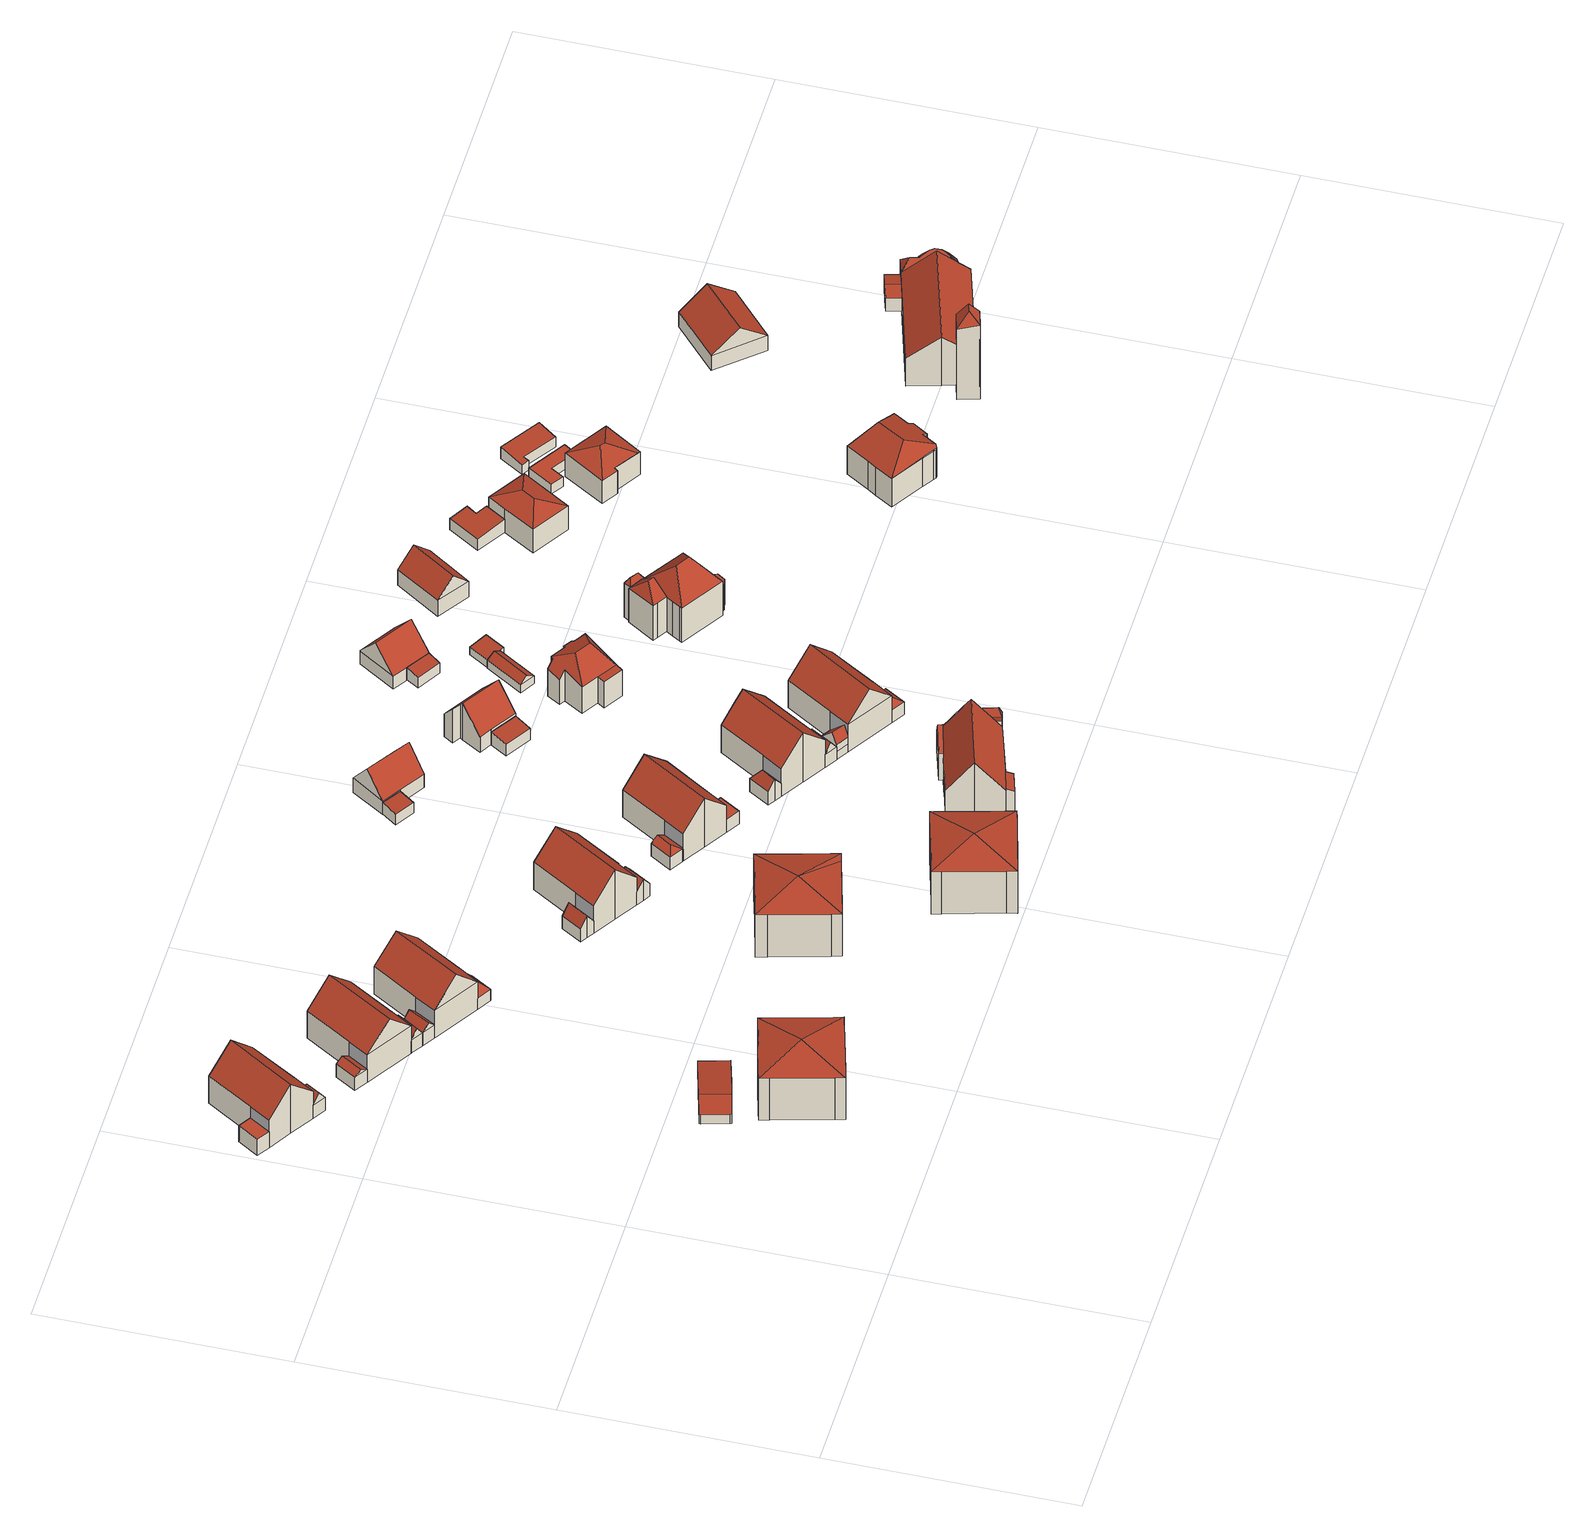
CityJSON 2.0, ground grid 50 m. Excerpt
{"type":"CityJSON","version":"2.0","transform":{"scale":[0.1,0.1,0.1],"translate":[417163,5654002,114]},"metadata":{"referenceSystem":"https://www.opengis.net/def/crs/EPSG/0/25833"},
"CityObjects":{
"building1":{"type":"Building","attributes":{"Gemeindeschluessel":14612000,"Geometrietyp2DReferenz":"3000","function":"31001_9998","roofType":"9999"},"children":["building1-1","building1-2","building1-3"]},
"building1-1":{"type":"BuildingPart","attributes":{"Dachtyp_tdc":"tdcFreeFormRoof","Dachneigung":54.55,"QualitaetDacherkennung":13,"Geometrietyp2DReferenz":"3000","measuredHeight":5.48,"roofType":"5000"},"parents":["building1"],"geometry":[{"type":"MultiSurface","lod":"2","boundaries":[[[0,1,2,3]],[[4,5,0,3]],[[5,6,1,0]],[[6,7,2,1]],[[8,6,5,9]],[[9,5,4]],[[4,7,8,9]],[[6,8,7]]],"semantics":{"surfaces":[{"type":"GroundSurface"},{"type":"WallSurface"},{"type":"RoofSurface"}],"values":[0,1,1,1,2,2,2,1]}}]},
"building1-2":{"type":"BuildingPart","attributes":{"Dachtyp_tdc":"tdcPolyFlatRoof","Dachneigung":0,"QualitaetDacherkennung":15,"Geometrietyp2DReferenz":"3000","measuredHeight":4.13,"roofType":"1000"},"parents":["building1"],"geometry":[{"type":"MultiSurface","lod":"2","boundaries":[[[10,11,12,13]],[[14,15,16,17]],[[15,10,13,16]],[[15,14,11,10]],[[13,12,17,16]]],"semantics":{"surfaces":[{"type":"WallSurface"},{"type":"RoofSurface"},{"type":"GroundSurface"}],"values":[0,0,0,1,2]}}]},
"building1-3":{"type":"BuildingPart","attributes":{"Dachtyp_tdc":"tdcGableRoof","Dachneigung":44.79,"QualitaetDacherkennung":70,"Geometrietyp2DReferenz":"3000","measuredHeight":12.51,"roofType":"3100"},"parents":["building1"],"geometry":[{"type":"MultiSurface","lod":"2","boundaries":[[[18,19,20,2,7]],[[19,21,17,20]],[[21,14,17]],[[22,23,24,12,11]],[[23,25,26,24]],[[25,27,28,26]],[[27,29,3,28]],[[29,4,3]],[[25,23,22,21,19]],[[19,18,29,27,25]],[[2,20,17,12,24,26,28,3]]],"semantics":{"surfaces":[{"type":"WallSurface"},{"type":"RoofSurface"},{"type":"GroundSurface"}],"values":[0,0,0,0,0,0,0,0,1,1,2]}}]},
"building2":{"type":"Building","attributes":{"Dachtyp_tdc":"tdcGableRoof","Gemeindeschluessel":14612000,"Dachneigung":10.02,"QualitaetDacherkennung":33,"Geometrietyp2DReferenz":"3000","measuredHeight":3.16,"function":"31001_9998","roofType":"3100"},"geometry":[{"type":"Solid","lod":"2","boundaries":[[[[30,31,32,33]],[[31,34,35,32]],[[34,36,37,35]],[[36,38,39,37]],[[38,40,41,39]],[[40,42,43,41]],[[42,44,45,43]],[[44,46,47,45]],[[46,48,49,47]],[[48,30,33,49]],[[44,42,40,38,36,34]],[[34,31,30,48,46,44]],[[33,32,35,37,39,41,43,45,47,49]]]],"semantics":{"surfaces":[{"type":"WallSurface"},{"type":"RoofSurface"},{"type":"GroundSurface"}],"values":[[0,0,0,0,0,0,0,0,0,0,1,1,2]]}}]},
"building3":{"type":"Building","attributes":{"Dachtyp_tdc":"tdcTentRoof","Gemeindeschluessel":14612000,"Dachneigung":14.6,"QualitaetDacherkennung":90,"Geometrietyp2DReferenz":"3000","measuredHeight":12.79,"function":"31001_9998","roofType":"3500"},"geometry":[{"type":"Solid","lod":"2","boundaries":[[[[50,51,52,53]],[[51,54,55,52]],[[54,56,57,55]],[[56,58,59,57]],[[58,60,61,59]],[[60,62,63,61]],[[64,65,66,67,62,68]],[[50,69,64,68]],[[56,54,51,50,68]],[[62,60,58,56,68]],[[63,70,71,72,73,74,53,52,55,57,59,61]],[[62,67,70,63]],[[67,66,71,70]],[[66,65,72,71]],[[65,64,73,72]],[[64,69,74,73]],[[69,50,53,74]]]],"semantics":{"surfaces":[{"type":"WallSurface"},{"type":"RoofSurface"},{"type":"GroundSurface"}],"values":[[0,0,0,0,0,0,1,1,1,1,2,0,0,0,0,0,0]]}}]},
"building4":{"type":"Building","attributes":{"Gemeindeschluessel":14612000,"Geometrietyp2DReferenz":"3000","function":"31001_9998","roofType":"9999"},"children":["building4-1","building4-2","building4-3"]},
"building4-1":{"type":"BuildingPart","attributes":{"Dachtyp_tdc":"tdcFreeFormRoof","Dachneigung":32.23,"QualitaetDacherkennung":13,"Geometrietyp2DReferenz":"3000","measuredHeight":4.3,"roofType":"5000"},"parents":["building4"],"geometry":[{"type":"MultiSurface","lod":"2","boundaries":[[[75,76,77,78]],[[76,79,80,77]],[[81,75,78,82]],[[83,76,75,84]],[[84,81,79,83]],[[76,83,79]],[[81,84,75]],[[78,77,80,82]]],"semantics":{"surfaces":[{"type":"WallSurface"},{"type":"RoofSurface"},{"type":"GroundSurface"}],"values":[0,0,0,1,1,0,0,2]}}]},
"building4-2":{"type":"BuildingPart","attributes":{"Dachtyp_tdc":"tdcGableRoof","Dachneigung":44.41,"QualitaetDacherkennung":71,"Geometrietyp2DReferenz":"3000","measuredHeight":12.46,"roofType":"3100"},"parents":["building4"],"geometry":[{"type":"MultiSurface","lod":"2","boundaries":[[[85,80,79]],[[85,86,87,80]],[[86,88,89,87]],[[88,90,91,92,89]],[[93,94,81,82,95,96]],[[94,97,98,86,85]],[[90,88,98,97,93]],[[86,98,88]],[[93,97,94]],[[80,87,89,92,95,82]]],"semantics":{"surfaces":[{"type":"WallSurface"},{"type":"RoofSurface"},{"type":"GroundSurface"}],"values":[0,0,0,0,0,1,1,0,0,2]}}]},
"building4-3":{"type":"BuildingPart","attributes":{"Dachtyp_tdc":"tdcFreeFormRoof","Dachneigung":55.6,"QualitaetDacherkennung":14,"Geometrietyp2DReferenz":"3000","measuredHeight":5.42,"roofType":"5000"},"parents":["building4"],"geometry":[{"type":"MultiSurface","lod":"2","boundaries":[[[99,100,101,102]],[[100,103,104,101]],[[103,96,95,104]],[[91,99,102,92]],[[105,100,99,106]],[[106,91,96,103,105]],[[100,105,103]],[[91,106,99]],[[102,101,104,95,92]]],"semantics":{"surfaces":[{"type":"WallSurface"},{"type":"RoofSurface"},{"type":"GroundSurface"}],"values":[0,0,0,0,1,1,0,0,2]}}]},
"building5":{"type":"Building","attributes":{"Gemeindeschluessel":14612000,"Geometrietyp2DReferenz":"3000","function":"31001_9998","roofType":"9999"},"children":["building5-1","building5-2","building5-3"]},
"building5-1":{"type":"BuildingPart","attributes":{"Dachtyp_tdc":"tdcFreeFormRoof","Dachneigung":49.93,"QualitaetDacherkennung":15,"Geometrietyp2DReferenz":"3000","measuredHeight":4.73,"roofType":"5000"},"parents":["building5"],"geometry":[{"type":"MultiSurface","lod":"2","boundaries":[[[107,108,109,110]],[[108,111,112,109]],[[111,113,114,112]],[[115,113,111]],[[116,115,111,108]],[[116,108,107]],[[115,116,107,113]],[[110,109,112,114]]],"semantics":{"surfaces":[{"type":"WallSurface"},{"type":"RoofSurface"},{"type":"GroundSurface"}],"values":[0,0,0,1,1,0,1,2]}}]},
"building5-2":{"type":"BuildingPart","attributes":{"Dachtyp_tdc":"tdcGableRoof","Dachneigung":44.8,"QualitaetDacherkennung":71,"Geometrietyp2DReferenz":"3000","measuredHeight":12.46,"roofType":"3100"},"parents":["building5"],"geometry":[{"type":"MultiSurface","lod":"2","boundaries":[[[117,118,119,114,113]],[[118,120,119]],[[121,122,123,124,125]],[[122,126,127,123]],[[126,128,107,110,127]],[[128,126,129,130,117]],[[121,118,130,129,122]],[[122,129,126]],[[117,130,118]],[[110,114,119,124,123,127]]],"semantics":{"surfaces":[{"type":"WallSurface"},{"type":"RoofSurface"},{"type":"GroundSurface"}],"values":[0,0,0,0,0,1,1,0,0,2]}}]},
"building5-3":{"type":"BuildingPart","attributes":{"Dachtyp_tdc":"tdcFreeFormRoof","Dachneigung":45.46,"QualitaetDacherkennung":15,"Geometrietyp2DReferenz":"3000","measuredHeight":4.77,"roofType":"5000"},"parents":["building5"],"geometry":[{"type":"MultiSurface","lod":"2","boundaries":[[[99,125,124,102]],[[120,100,101,119]],[[100,99,102,101]],[[131,120,125,132]],[[132,99,100,131]],[[120,131,100]],[[99,132,125]],[[102,124,119,101]]],"semantics":{"surfaces":[{"type":"WallSurface"},{"type":"RoofSurface"},{"type":"GroundSurface"}],"values":[0,0,0,1,1,0,0,2]}}]},
"building6":{"type":"Building","attributes":{"Dachtyp_tdc":"tdcFreeFormRoof","Gemeindeschluessel":14612000,"Dachneigung":14.54,"QualitaetDacherkennung":89,"Geometrietyp2DReferenz":"3000","measuredHeight":12.82,"function":"31001_9998","roofType":"5000"},"geometry":[{"type":"Solid","lod":"2","boundaries":[[[[133,134,135,136]],[[134,137,138,135]],[[137,139,140,138]],[[139,141,142,140]],[[141,143,144,142]],[[143,145,146,144]],[[145,147,148,146]],[[147,149,150,148]],[[149,151,152,150]],[[151,153,154,152]],[[153,155,156,154]],[[155,133,136,156]],[[155,157,137,134,133]],[[157,145,143,141,139,137]],[[157,149,147,145]],[[157,151,149]],[[157,155,153,151]],[[136,135,138,140,142,144,146,148,150,152,154,156]]]],"semantics":{"surfaces":[{"type":"WallSurface"},{"type":"RoofSurface"},{"type":"GroundSurface"}],"values":[[0,0,0,0,0,0,0,0,0,0,0,0,1,1,1,1,1,2]]}}]},
"building7":{"type":"Building","attributes":{"Gemeindeschluessel":14612000,"Geometrietyp2DReferenz":"3000","function":"31001_9998","roofType":"9999"},"children":["building7-1","building7-2","building7-3"]},
"building7-1":{"type":"BuildingPart","attributes":{"Dachtyp_tdc":"tdcFreeFormRoof","Dachneigung":52.88,"QualitaetDacherkennung":10,"Geometrietyp2DReferenz":"3000","measuredHeight":5.35,"roofType":"5000"},"parents":["building7"],"geometry":[{"type":"MultiSurface","lod":"2","boundaries":[[[158,159,160,161]],[[159,162,163,160]],[[162,164,165,163]],[[164,166,167,165]],[[166,168,169,167]],[[170,158,161,171]],[[166,164,162,159]],[[159,158,170,168,166]],[[161,160,163,165,167,169,171]]],"semantics":{"surfaces":[{"type":"WallSurface"},{"type":"RoofSurface"},{"type":"GroundSurface"}],"values":[0,0,0,0,0,0,1,1,2]}}]},
"building7-2":{"type":"BuildingPart","attributes":{"Dachtyp_tdc":"tdcFreeFormRoof","Dachneigung":54.47,"QualitaetDacherkennung":10,"Geometrietyp2DReferenz":"3000","measuredHeight":5.52,"roofType":"5000"},"parents":["building7"],"geometry":[{"type":"MultiSurface","lod":"2","boundaries":[[[172,173,174,175]],[[176,177,178,179]],[[177,180,181,178]],[[180,182,183,181]],[[182,172,175,183]],[[177,176,173,172]],[[172,182,180,177]],[[175,174,179,178,181,183]]],"semantics":{"surfaces":[{"type":"WallSurface"},{"type":"RoofSurface"},{"type":"GroundSurface"}],"values":[0,0,0,0,0,1,1,2]}}]},
"building7-3":{"type":"BuildingPart","attributes":{"Dachtyp_tdc":"tdcGableRoof","Dachneigung":44.88,"QualitaetDacherkennung":72,"Geometrietyp2DReferenz":"3000","measuredHeight":12.47,"roofType":"3100"},"parents":["building7"],"geometry":[{"type":"MultiSurface","lod":"2","boundaries":[[[184,185,186,187]],[[185,188,189,186]],[[188,190,161,189]],[[190,191,170,171,161]],[[192,193,194,169,168]],[[193,195,176,179,194]],[[196,184,187,174,173]],[[193,192,191,190,188,185]],[[185,184,196,195,193]],[[187,186,189,161,171,169,194,179,174]]],"semantics":{"surfaces":[{"type":"WallSurface"},{"type":"RoofSurface"},{"type":"GroundSurface"}],"values":[0,0,0,0,0,0,0,1,1,2]}}]},
"building8":{"type":"Building","attributes":{"Dachtyp_tdc":"tdcFreeFormRoof","Gemeindeschluessel":14612000,"Dachneigung":14.68,"QualitaetDacherkennung":91,"Geometrietyp2DReferenz":"3000","measuredHeight":12.74,"function":"31001_9998","roofType":"5000"},"geometry":[{"type":"Solid","lod":"2","boundaries":[[[[197,198,199,200]],[[198,201,202,199]],[[201,203,204,202]],[[203,205,206,204]],[[205,207,208,206]],[[207,209,210,208]],[[209,211,212,210]],[[211,213,214,212]],[[213,215,216,214]],[[215,217,218,216]],[[217,219,220,218]],[[219,197,200,220]],[[217,215,213,221,219]],[[203,201,198,197,219,221]],[[203,207,205]],[[203,221,207]],[[207,221,213,211,209]],[[200,199,202,204,206,208,210,212,214,216,218,220]]]],"semantics":{"surfaces":[{"type":"WallSurface"},{"type":"RoofSurface"},{"type":"GroundSurface"}],"values":[[0,0,0,0,0,0,0,0,0,0,0,0,1,1,1,1,1,2]]}}]},
"building9":{"type":"Building","attributes":{"Gemeindeschluessel":14612000,"Geometrietyp2DReferenz":"3000","function":"31001_9998","roofType":"9999"},"children":["building9-1","building9-2","building9-3"]},
"building9-1":{"type":"BuildingPart","attributes":{"Dachtyp_tdc":"tdcGableRoof","Dachneigung":44.83,"QualitaetDacherkennung":66,"Geometrietyp2DReferenz":"3000","measuredHeight":12.49,"roofType":"3100"},"parents":["building9"],"geometry":[{"type":"MultiSurface","lod":"2","boundaries":[[[222,223,224,225,226,227,228,229]],[[230,231,223,222]],[[231,232,224,223]],[[232,233,234,225,224]],[[235,236,227,226,237]],[[236,238,239,228,227]],[[240,230,222,229,241]],[[236,235,233,232,231]],[[231,230,240,238,236]]],"semantics":{"surfaces":[{"type":"GroundSurface"},{"type":"WallSurface"},{"type":"RoofSurface"}],"values":[0,1,1,1,1,1,1,2,2]}}]},
"building9-2":{"type":"BuildingPart","attributes":{"Dachtyp_tdc":"tdcFreeFormRoof","Dachneigung":31.95,"QualitaetDacherkennung":13,"Geometrietyp2DReferenz":"3000","measuredHeight":4.27,"roofType":"5000"},"parents":["building9"],"geometry":[{"type":"MultiSurface","lod":"2","boundaries":[[[242,241,229,243]],[[239,244,245,228]],[[244,246,247,245]],[[246,242,243,247]],[[244,239,241,248,249]],[[249,248,242,246]],[[246,244,249]],[[242,248,241]],[[243,229,228,245,247]]],"semantics":{"surfaces":[{"type":"WallSurface"},{"type":"RoofSurface"},{"type":"GroundSurface"}],"values":[0,0,0,0,1,1,1,0,2]}}]},
"building9-3":{"type":"BuildingPart","attributes":{"Dachtyp_tdc":"tdcPolyFlatRoof","Dachneigung":0,"QualitaetDacherkennung":39,"Geometrietyp2DReferenz":"3000","measuredHeight":3.32,"roofType":"1000"},"parents":["building9"],"geometry":[{"type":"MultiSurface","lod":"2","boundaries":[[[234,250,251,225]],[[250,252,253,251]],[[252,237,226,253]],[[237,252,250,234]],[[225,251,253,226]]],"semantics":{"surfaces":[{"type":"WallSurface"},{"type":"RoofSurface"},{"type":"GroundSurface"}],"values":[0,0,0,1,2]}}]},
"building10":{"type":"Building","attributes":{"Dachtyp_tdc":"tdcPolyFlatRoof","Gemeindeschluessel":14612000,"Dachneigung":4.26,"QualitaetDacherkennung":74,"Geometrietyp2DReferenz":"3000","measuredHeight":2.99,"function":"31001_9998","roofType":"2100"},"geometry":[{"type":"Solid","lod":"2","boundaries":[[[[254,255,256,257]],[[255,258,259,256]],[[258,260,261,259]],[[260,254,257,261]],[[260,258,255,254]],[[257,256,259,261]]]],"semantics":{"surfaces":[{"type":"WallSurface"},{"type":"RoofSurface"},{"type":"GroundSurface"}],"values":[[0,0,0,0,1,2]]}}]},
"building11":{"type":"Building","attributes":{"Gemeindeschluessel":14612000,"Geometrietyp2DReferenz":"3000","function":"31001_9998","roofType":"9999"},"children":["building11-1","building11-2","building11-3","building11-4"]},
"building11-1":{"type":"BuildingPart","attributes":{"Dachtyp_tdc":"tdcPolyFlatRoof","Dachneigung":24.29,"QualitaetDacherkennung":58,"Geometrietyp2DReferenz":"3000","measuredHeight":5.57,"roofType":"2100"},"parents":["building11"],"geometry":[{"type":"MultiSurface","lod":"2","boundaries":[[[262,263,264,265,266]],[[263,267,268,264]],[[267,269,270,271,268]],[[269,267,263,262]],[[265,264,268,271]]],"semantics":{"surfaces":[{"type":"WallSurface"},{"type":"RoofSurface"},{"type":"GroundSurface"}],"values":[0,0,0,1,2]}}]},
"building11-2":{"type":"BuildingPart","attributes":{"Dachtyp_tdc":"tdcGableRoof","Dachneigung":51.95,"QualitaetDacherkennung":41,"Geometrietyp2DReferenz":"3000","measuredHeight":12.59,"roofType":"3100"},"parents":["building11"],"geometry":[{"type":"MultiSurface","lod":"2","boundaries":[[[270,272,273,271]],[[272,274,275,273]],[[274,276,277,275]],[[276,278,279,277]],[[278,280,281,279]],[[282,283,284,285,286,287]],[[288,266,265,289]],[[290,283,282,291,292,280,278,276,274,272]],[[272,270,266,288,293,290]],[[271,273,275,277,279,281,286,285,294,289,265]]],"semantics":{"surfaces":[{"type":"WallSurface"},{"type":"RoofSurface"},{"type":"GroundSurface"}],"values":[0,0,0,0,0,0,0,1,1,2]}}]},
"building11-3":{"type":"BuildingPart","attributes":{"Dachtyp_tdc":"tdcFreeFormRoof","Dachneigung":70.99,"QualitaetDacherkennung":15,"Geometrietyp2DReferenz":"3000","measuredHeight":9.73,"roofType":"5000"},"parents":["building11"],"geometry":[{"type":"MultiSurface","lod":"2","boundaries":[[[295,296,297,298]],[[296,299,300,297]],[[299,301,302,300]],[[301,303,288,289,302]],[[284,304,305,285]],[[304,295,298,305]],[[303,301,306]],[[301,299,296,295,304,307,306]],[[304,284,307]],[[284,308,293,303,306,307]],[[298,297,300,302,289,294,285,305]]],"semantics":{"surfaces":[{"type":"WallSurface"},{"type":"RoofSurface"},{"type":"GroundSurface"}],"values":[0,0,0,0,0,0,1,1,1,1,2]}}]},
"building11-4":{"type":"BuildingPart","attributes":{"Dachtyp_tdc":"tdcGableRoof","Dachneigung":51.95,"QualitaetDacherkennung":37,"Geometrietyp2DReferenz":"3000","measuredHeight":10.83,"roofType":"3100"},"parents":["building11"],"geometry":[{"type":"MultiSurface","lod":"2","boundaries":[[[309,310,311,281,280]],[[310,312,313,311]],[[312,287,286,313]],[[312,310,314]],[[310,309,315,314]],[[287,312,314,315,291]],[[281,311,313,286]]],"semantics":{"surfaces":[{"type":"WallSurface"},{"type":"RoofSurface"},{"type":"GroundSurface"}],"values":[0,0,0,0,1,1,2]}}]},
"building12":{"type":"Building","attributes":{"Dachtyp_tdc":"tdcGableRoof","Gemeindeschluessel":14612000,"Dachneigung":52.4,"QualitaetDacherkennung":81,"Geometrietyp2DReferenz":"3000","measuredHeight":8.76,"function":"31001_9998","roofType":"3100"},"geometry":[{"type":"Solid","lod":"2","boundaries":[[[[316,317,318,319]],[[317,320,321,318]],[[320,322,323,321]],[[322,324,325,323]],[[324,316,319,325]],[[316,324,326,327,317]],[[320,327,326,322]],[[326,324,322]],[[317,327,320]],[[319,318,321,323,325]]]],"semantics":{"surfaces":[{"type":"WallSurface"},{"type":"RoofSurface"},{"type":"GroundSurface"}],"values":[[0,0,0,0,0,1,1,0,0,2]]}}]},
"building13":{"type":"Building","attributes":{"Gemeindeschluessel":14612000,"Geometrietyp2DReferenz":"3000","function":"31001_9998","roofType":"9999"},"children":["building13-1","building13-2","building13-3"]},
"building13-1":{"type":"BuildingPart","attributes":{"Dachtyp_tdc":"tdcFreeFormRoof","Dachneigung":55.36,"QualitaetDacherkennung":16,"Geometrietyp2DReferenz":"3000","measuredHeight":5.46,"roofType":"5000"},"parents":["building13"],"geometry":[{"type":"MultiSurface","lod":"2","boundaries":[[[328,329,330,331]],[[329,332,333,330]],[[334,328,331,335]],[[336,329,328,337]],[[334,332,336,337]],[[334,337,328]],[[329,336,332]],[[331,330,333,335]]],"semantics":{"surfaces":[{"type":"WallSurface"},{"type":"RoofSurface"},{"type":"GroundSurface"}],"values":[0,0,0,1,1,0,0,2]}}]},
"building13-2":{"type":"BuildingPart","attributes":{"Dachtyp_tdc":"tdcFreeFormRoof","Dachneigung":53.76,"QualitaetDacherkennung":11,"Geometrietyp2DReferenz":"3000","measuredHeight":5.5,"roofType":"5000"},"parents":["building13"],"geometry":[{"type":"MultiSurface","lod":"2","boundaries":[[[338,339,340,341]],[[339,342,343,340]],[[342,344,345,343]],[[346,338,341,347]],[[344,342,348]],[[342,339,338,348]],[[338,346,344,348]],[[341,340,343,345,347]]],"semantics":{"surfaces":[{"type":"WallSurface"},{"type":"RoofSurface"},{"type":"GroundSurface"}],"values":[0,0,0,0,1,1,1,2]}}]},
"building13-3":{"type":"BuildingPart","attributes":{"Dachtyp_tdc":"tdcGableRoof","Dachneigung":44.84,"QualitaetDacherkennung":78,"Geometrietyp2DReferenz":"3000","measuredHeight":12.55,"roofType":"3100"},"parents":["building13"],"geometry":[{"type":"MultiSurface","lod":"2","boundaries":[[[349,350,351,333,332]],[[350,352,346,347,351]],[[353,354,355,345,344]],[[354,356,357,355]],[[356,358,359,357]],[[358,360,361,359]],[[360,362,335,361]],[[362,334,335]],[[358,356,354,353,352,350]],[[350,349,362,360,358]],[[333,351,347,345,355,357,359,361,335]]],"semantics":{"surfaces":[{"type":"WallSurface"},{"type":"RoofSurface"},{"type":"GroundSurface"}],"values":[0,0,0,0,0,0,0,0,1,1,2]}}]},
"building14":{"type":"Building","attributes":{"Dachtyp_tdc":"tdcPolyFlatRoof","Gemeindeschluessel":14612000,"Dachneigung":4.67,"QualitaetDacherkennung":58,"Geometrietyp2DReferenz":"3000","measuredHeight":3.33,"function":"31001_9998","roofType":"2100"},"geometry":[{"type":"Solid","lod":"2","boundaries":[[[[363,364,365,366]],[[364,367,368,365]],[[367,369,370,368]],[[369,363,366,370]],[[369,367,364,363]],[[366,365,368,370]]]],"semantics":{"surfaces":[{"type":"WallSurface"},{"type":"RoofSurface"},{"type":"GroundSurface"}],"values":[[0,0,0,0,1,2]]}}]},
"building15":{"type":"Building","attributes":{"Dachtyp_tdc":"tdcGableRoof","Gemeindeschluessel":14612000,"Dachneigung":49.72,"QualitaetDacherkennung":79,"Geometrietyp2DReferenz":"3000","measuredHeight":9.23,"function":"31001_9998","roofType":"3100"},"geometry":[{"type":"Solid","lod":"2","boundaries":[[[[371,372,373,374]],[[372,375,376,373]],[[375,377,378,376]],[[377,379,380,378]],[[379,381,382,380]],[[381,383,384,382]],[[383,385,386,384]],[[385,387,388,386]],[[387,389,390,388]],[[389,391,392,390]],[[391,371,374,392]],[[387,385,383,381,379,377,375,372]],[[372,371,391,389,387]],[[374,373,376,378,380,382,384,386,388,390,392]]]],"semantics":{"surfaces":[{"type":"WallSurface"},{"type":"RoofSurface"},{"type":"GroundSurface"}],"values":[[0,0,0,0,0,0,0,0,0,0,0,1,1,2]]}}]},
"building16":{"type":"Building","attributes":{"Gemeindeschluessel":14612000,"Geometrietyp2DReferenz":"3000","function":"31001_9998","roofType":"9999"},"children":["building16-1","building16-2","building16-3"]},
"building16-1":{"type":"BuildingPart","attributes":{"Dachtyp_tdc":"tdcGableRoof","Dachneigung":44.91,"QualitaetDacherkennung":77,"Geometrietyp2DReferenz":"3000","measuredHeight":12.52,"roofType":"3100"},"parents":["building16"],"geometry":[{"type":"MultiSurface","lod":"2","boundaries":[[[393,394,395,396,397]],[[394,398,399,395]],[[400,401,402,403,404]],[[401,405,406,402]],[[405,407,408,406]],[[407,409,408]],[[407,405,410,411,393]],[[400,394,411,410,401]],[[393,411,394]],[[401,410,405]],[[396,395,403,402,406,408]]],"semantics":{"surfaces":[{"type":"WallSurface"},{"type":"RoofSurface"},{"type":"GroundSurface"}],"values":[0,0,0,0,0,0,1,1,0,0,2]}}]},
"building16-2":{"type":"BuildingPart","attributes":{"Dachtyp_tdc":"tdcGableRoof","Dachneigung":45.93,"QualitaetDacherkennung":15,"Geometrietyp2DReferenz":"3000","measuredHeight":6.11,"roofType":"3100"},"parents":["building16"],"geometry":[{"type":"MultiSurface","lod":"2","boundaries":[[[399,412,413,395]],[[412,414,415,413]],[[414,404,403,415]],[[414,416,417,404]],[[416,418,398,417]],[[399,398,418,412]],[[412,418,416,414]],[[403,395,413,415]]],"semantics":{"surfaces":[{"type":"WallSurface"},{"type":"RoofSurface"},{"type":"GroundSurface"}],"values":[0,0,0,1,1,0,0,2]}}]},
"building16-3":{"type":"BuildingPart","attributes":{"Dachtyp_tdc":"tdcFreeFormRoof","Dachneigung":37.01,"QualitaetDacherkennung":12,"Geometrietyp2DReferenz":"3000","measuredHeight":4.47,"roofType":"5000"},"parents":["building16"],"geometry":[{"type":"MultiSurface","lod":"2","boundaries":[[[409,419,420,408]],[[419,421,422,420]],[[421,397,396,422]],[[423,397,421]],[[424,423,421,419]],[[424,419,409]],[[423,424,409,397]],[[408,420,422,396]]],"semantics":{"surfaces":[{"type":"WallSurface"},{"type":"RoofSurface"},{"type":"GroundSurface"}],"values":[0,0,0,1,1,1,1,2]}}]},
"building17":{"type":"Building","attributes":{"Gemeindeschluessel":14612000,"Geometrietyp2DReferenz":"3000","function":"31001_9998","roofType":"9999"},"children":["building17-1","building17-2"]},
"building17-1":{"type":"BuildingPart","attributes":{"Dachtyp_tdc":"tdcPolyFlatRoof","Dachneigung":3.71,"QualitaetDacherkennung":54,"Geometrietyp2DReferenz":"3000","measuredHeight":6.71,"roofType":"2100"},"parents":["building17"],"geometry":[{"type":"MultiSurface","lod":"2","boundaries":[[[425,426,427,428]],[[429,430,431,432]],[[430,425,428,431]],[[430,429,426,425]],[[428,427,433,432,431]]],"semantics":{"surfaces":[{"type":"WallSurface"},{"type":"RoofSurface"},{"type":"GroundSurface"}],"values":[0,0,0,1,2]}}]},
"building17-2":{"type":"BuildingPart","attributes":{"Dachtyp_tdc":"tdcHipRoof","Dachneigung":45.33,"QualitaetDacherkennung":45,"Geometrietyp2DReferenz":"3000","measuredHeight":10.99,"roofType":"3200"},"parents":["building17"],"geometry":[{"type":"MultiSurface","lod":"2","boundaries":[[[434,435,436,437]],[[435,438,439,436]],[[438,440,441,439]],[[440,442,443,441]],[[442,444,445,443]],[[444,429,432,445]],[[429,446,433,432]],[[426,447,448,427]],[[447,449,450,448]],[[449,451,452,450]],[[451,453,454,452]],[[453,455,456,454]],[[455,457,458,456]],[[457,459,460,458]],[[459,461,462,460]],[[461,434,437,462]],[[457,455,453,451,449,447,463]],[[446,429,444,442,464]],[[447,426,446,464,463]],[[442,440,438,435,434,461,459,457,463,464]],[[437,436,439,441,443,445,432,433,427,448,450,452,454,456,458,460,462]]],"semantics":{"surfaces":[{"type":"WallSurface"},{"type":"RoofSurface"},{"type":"GroundSurface"}],"values":[0,0,0,0,0,0,0,0,0,0,0,0,0,0,0,0,1,1,1,1,2]}}]},
"building18":{"type":"Building","attributes":{"Dachtyp_tdc":"tdcGableRoof","Gemeindeschluessel":14612000,"Dachneigung":33.9,"QualitaetDacherkennung":86,"Geometrietyp2DReferenz":"3000","measuredHeight":3.28,"function":"31001_9998","roofType":"3100"},"geometry":[{"type":"Solid","lod":"2","boundaries":[[[[465,466,467,468]],[[466,469,470,467]],[[469,471,472,470]],[[471,465,468,472]],[[469,466,473]],[[465,471,474]],[[466,465,474,473]],[[471,469,473,474]],[[468,467,470,472]]]],"semantics":{"surfaces":[{"type":"WallSurface"},{"type":"RoofSurface"},{"type":"GroundSurface"}],"values":[[0,0,0,0,0,0,1,1,2]]}}]},
"building19":{"type":"Building","attributes":{"Dachtyp_tdc":"tdcPolyFlatRoof","Gemeindeschluessel":14612000,"Dachneigung":8.66,"QualitaetDacherkennung":50,"Geometrietyp2DReferenz":"3000","measuredHeight":3.06,"function":"31001_9998","roofType":"2100"},"geometry":[{"type":"Solid","lod":"2","boundaries":[[[[475,476,477,478]],[[476,479,480,477]],[[479,481,482,480]],[[481,475,478,482]],[[481,479,476,475]],[[478,477,480,482]]]],"semantics":{"surfaces":[{"type":"WallSurface"},{"type":"RoofSurface"},{"type":"GroundSurface"}],"values":[[0,0,0,0,1,2]]}}]},
"building20":{"type":"Building","attributes":{"Gemeindeschluessel":14612000,"Dachtyp_tdc":"tdcGableRoof","Dachneigung":48.51,"QualitaetDacherkennung":78,"Geometrietyp2DReferenz":"3000","measuredHeight":8.51,"function":"31001_9998","roofType":"3100"},"geometry":[{"type":"Solid","lod":"2","boundaries":[[[[483,484,485,486,487]],[[488,489,484,483]],[[489,490,485,484]],[[490,491,486,485]],[[491,492,487,486]],[[492,488,483,487]],[[493,494,495,496]],[[490,489,495,494,491]],[[488,496,495,489]],[[492,493,496,488]],[[491,494,493,492]]]],"semantics":{"surfaces":[{"type":"GroundSurface"},{"type":"WallSurface"},{"type":"RoofSurface"}],"values":[[0,1,1,1,1,1,2,2,1,1,1]]}}]},
"building21":{"type":"Building","attributes":{"Dachtyp_tdc":"tdcPolyFlatRoof","Gemeindeschluessel":14612000,"Dachneigung":5.71,"QualitaetDacherkennung":58,"Geometrietyp2DReferenz":"3000","measuredHeight":2.39,"function":"31001_9998","roofType":"2100"},"geometry":[{"type":"Solid","lod":"2","boundaries":[[[[466,497,498,499]],[[497,500,501,498]],[[500,502,503,501]],[[502,504,505,503]],[[504,466,499,505]],[[504,502,500,497,466]],[[499,498,501,503,505]]]],"semantics":{"surfaces":[{"type":"WallSurface"},{"type":"RoofSurface"},{"type":"GroundSurface"}],"values":[[0,0,0,0,0,1,2]]}}]},
"building22":{"type":"Building","attributes":{"Gemeindeschluessel":14612000,"Geometrietyp2DReferenz":"3000","function":"31001_9998","roofType":"9999"},"children":["building22-1","building22-2","building22-3","building22-4"]},
"building22-1":{"type":"BuildingPart","attributes":{"Dachtyp_tdc":"tdcFreeFormRoof","Dachneigung":60.21,"QualitaetDacherkennung":10,"Geometrietyp2DReferenz":"3000","measuredHeight":10.17,"roofType":"5000"},"parents":["building22"],"geometry":[{"type":"MultiSurface","lod":"2","boundaries":[[[506,507,508,509]],[[506,509,510]],[[507,506,510,511]],[[512,513,514,515,516]],[[510,509,513,512,517]],[[509,508,514,513]],[[508,511,518,515,514]],[[507,511,508]]],"semantics":{"surfaces":[{"type":"RoofSurface"},{"type":"GroundSurface"},{"type":"WallSurface"}],"values":[0,0,0,1,2,2,2,0]}}]},
"building22-2":{"type":"BuildingPart","attributes":{"Dachtyp_tdc":"tdcPolyFlatRoof","Dachneigung":0,"QualitaetDacherkennung":50,"Geometrietyp2DReferenz":"3000","measuredHeight":5.56,"roofType":"1000"},"parents":["building22"],"geometry":[{"type":"MultiSurface","lod":"2","boundaries":[[[519,520,521,522]],[[520,523,524,521]],[[523,525,526,524]],[[525,527,528,526]],[[527,529,530,528]],[[527,525,523,520,519,531,532,529]],[[530,533,534,522,521,524,526,528]]],"semantics":{"surfaces":[{"type":"WallSurface"},{"type":"RoofSurface"},{"type":"GroundSurface"}],"values":[0,0,0,0,0,1,2]}}]},
"building22-3":{"type":"BuildingPart","attributes":{"Dachtyp_tdc":"tdcHipAndGableRoof","Dachneigung":54.69,"QualitaetDacherkennung":63,"Geometrietyp2DReferenz":"3000","measuredHeight":11.55,"roofType":"5000"},"parents":["building22"],"geometry":[{"type":"MultiSurface","lod":"2","boundaries":[[[535,536,537,538,539]],[[536,540,541,537]],[[540,542,543,541]],[[542,517,512,543]],[[542,540,544]],[[540,536,535,545,544]],[[545,546,517,542,544]],[[516,547,538,537,541,543,512]]],"semantics":{"surfaces":[{"type":"WallSurface"},{"type":"RoofSurface"},{"type":"GroundSurface"}],"values":[0,0,0,0,1,1,1,2]}}]},
"building22-4":{"type":"BuildingPart","attributes":{"Dachtyp_tdc":"tdcHipRoof","Dachneigung":42.18,"QualitaetDacherkennung":68,"Geometrietyp2DReferenz":"3000","measuredHeight":13.49,"roofType":"3200"},"parents":["building22"],"geometry":[{"type":"MultiSurface","lod":"2","boundaries":[[[548,549,550,551]],[[549,552,534,550]],[[553,530,529]],[[553,554,555,530]],[[554,556,557,555]],[[556,558,559,557]],[[558,560,561,559]],[[560,539,538,561]],[[518,548,551,515]],[[554,553,552,549,548,562]],[[563,564,539,560,558,556,565]],[[548,518,563,565,562]],[[556,554,562,565]],[[551,550,534,533,530,555,557,559,561,538,547,516,515]]],"semantics":{"surfaces":[{"type":"WallSurface"},{"type":"RoofSurface"},{"type":"GroundSurface"}],"values":[0,0,0,0,0,0,0,0,0,1,1,1,1,2]}}]},
"building23":{"type":"Building","attributes":{"Dachtyp_tdc":"tdcFreeFormRoof","Gemeindeschluessel":14612000,"Dachneigung":44.65,"QualitaetDacherkennung":82,"Geometrietyp2DReferenz":"3000","measuredHeight":7.82,"function":"31001_9998","roofType":"5000"},"geometry":[{"type":"Solid","lod":"2","boundaries":[[[[566,567,568,569]],[[567,570,571,568]],[[570,572,573,571]],[[572,574,575,573]],[[574,566,569,575]],[[576,577,567,566]],[[572,570,577,576,574]],[[570,567,577]],[[566,574,576]],[[569,568,571,573,575]]]],"semantics":{"surfaces":[{"type":"WallSurface"},{"type":"RoofSurface"},{"type":"GroundSurface"}],"values":[[0,0,0,0,0,1,1,0,0,2]]}}]},
"building24":{"type":"Building","attributes":{"Dachtyp_tdc":"tdcPolyFlatRoof","Gemeindeschluessel":14612000,"Dachneigung":4.16,"QualitaetDacherkennung":68,"Geometrietyp2DReferenz":"3000","measuredHeight":3.3,"function":"31001_9998","roofType":"2100"},"geometry":[{"type":"Solid","lod":"2","boundaries":[[[[578,579,580,581]],[[579,582,583,580]],[[582,584,585,583]],[[584,586,587,585]],[[586,588,589,587]],[[588,590,591,589]],[[590,578,581,591]],[[590,588,586,584,582,579,578]],[[581,580,583,585,587,589,591]]]],"semantics":{"surfaces":[{"type":"WallSurface"},{"type":"RoofSurface"},{"type":"GroundSurface"}],"values":[[0,0,0,0,0,0,0,1,2]]}}]},
"building25":{"type":"Building","attributes":{"Dachtyp_tdc":"tdcFreeFormRoof","Gemeindeschluessel":14612000,"Dachneigung":22,"QualitaetDacherkennung":83,"Geometrietyp2DReferenz":"3000","measuredHeight":7.79,"function":"31001_9998","roofType":"5000"},"geometry":[{"type":"Solid","lod":"2","boundaries":[[[[592,593,594,595]],[[593,596,581,594]],[[596,597,591,581]],[[597,598,599,591]],[[598,592,595,599]],[[592,600,593]],[[598,597,601]],[[592,598,601,600]],[[600,601,597,596,593]],[[595,594,581,591,599]]]],"semantics":{"surfaces":[{"type":"WallSurface"},{"type":"RoofSurface"},{"type":"GroundSurface"}],"values":[[0,0,0,0,0,1,1,1,1,2]]}}]},
"building26":{"type":"Building","attributes":{"Dachtyp_tdc":"tdcFreeFormRoof","Gemeindeschluessel":14612000,"Dachneigung":29.85,"QualitaetDacherkennung":53,"Geometrietyp2DReferenz":"3000","measuredHeight":11.67,"function":"31001_9998","roofType":"5000"},"geometry":[{"type":"Solid","lod":"2","boundaries":[[[[602,603,604,605]],[[603,606,607,604]],[[606,608,609,607]],[[608,610,611,609]],[[610,612,613,611]],[[612,614,615,613]],[[614,616,617,615]],[[616,618,619,617]],[[618,620,621,619]],[[620,622,623,621]],[[622,624,625,623]],[[624,626,627,625]],[[626,602,605,627]],[[628,629,630,602,631,632,633]],[[634,635,636,608]],[[637,635,634,630,629,638,639,640]],[[608,606,603,602,630,634]],[[612,637,640,614]],[[614,640,639,616]],[[616,639,638,618]],[[618,638,629,628,620]],[[610,636,635,637,612]],[[622,633,632,624]],[[620,628,633,622]],[[624,632,631,626]],[[626,631,602]],[[608,636,610]],[[605,604,607,609,611,613,615,617,619,621,623,625,627]]]],"semantics":{"surfaces":[{"type":"WallSurface"},{"type":"RoofSurface"},{"type":"GroundSurface"}],"values":[[0,0,0,0,0,0,0,0,0,0,0,0,0,1,1,1,1,0,0,0,0,0,0,0,0,0,0,2]]}}]},
"building27":{"type":"Building","attributes":{"Dachtyp_tdc":"tdcFreeFormRoof","Gemeindeschluessel":14612000,"Dachneigung":21.77,"QualitaetDacherkennung":74,"Geometrietyp2DReferenz":"3000","measuredHeight":7.92,"function":"31001_9998","roofType":"5000"},"geometry":[{"type":"Solid","lod":"2","boundaries":[[[[641,642,643,644]],[[642,645,646,643]],[[645,647,648,646]],[[647,649,650,648]],[[649,651,652,650]],[[651,641,644,652]],[[642,641,653,654]],[[655,651,649]],[[655,653,641,651]],[[649,647,645,654,653,655]],[[645,642,654]],[[644,643,646,648,650,652]]]],"semantics":{"surfaces":[{"type":"WallSurface"},{"type":"RoofSurface"},{"type":"GroundSurface"}],"values":[[0,0,0,0,0,0,1,1,1,1,0,2]]}}]},
"building28":{"type":"Building","attributes":{"Dachtyp_tdc":"tdcPolyFlatRoof","Gemeindeschluessel":14612000,"Dachneigung":0,"QualitaetDacherkennung":77,"Geometrietyp2DReferenz":"3000","measuredHeight":2.54,"function":"31001_9998","roofType":"1000"},"geometry":[{"type":"Solid","lod":"2","boundaries":[[[[656,657,658,659]],[[657,660,661,658]],[[660,662,663,661]],[[662,664,665,663]],[[664,666,667,665]],[[666,656,659,667]],[[666,664,662,660,657,656]],[[659,658,661,663,665,667]]]],"semantics":{"surfaces":[{"type":"WallSurface"},{"type":"RoofSurface"},{"type":"GroundSurface"}],"values":[[0,0,0,0,0,0,1,2]]}}]},
"building29":{"type":"Building","attributes":{"Dachtyp_tdc":"tdcPolyFlatRoof","Gemeindeschluessel":14612000,"Dachneigung":6.12,"QualitaetDacherkennung":55,"Geometrietyp2DReferenz":"3000","measuredHeight":2.96,"function":"31001_9998","roofType":"2100"},"geometry":[{"type":"Solid","lod":"2","boundaries":[[[[668,669,670,671]],[[669,672,673,670]],[[672,674,675,673]],[[674,676,677,675]],[[676,678,679,677]],[[678,668,671,679]],[[678,676,674,672,669,668]],[[671,670,673,675,677,679]]]],"semantics":{"surfaces":[{"type":"WallSurface"},{"type":"RoofSurface"},{"type":"GroundSurface"}],"values":[[0,0,0,0,0,0,1,2]]}}]},
"building30":{"type":"Building","attributes":{"name":"Bethlehemkirche","Gemeindeschluessel":14612000,"Geometrietyp2DReferenz":"3000","function":"31001_3041","roofType":"9999"},"children":["building30-1","building30-2","building30-3","building30-4"]},
"building30-1":{"type":"BuildingPart","attributes":{"Dachtyp_tdc":"tdcFreeFormRoof","Dachneigung":50.44,"QualitaetDacherkennung":18,"Geometrietyp2DReferenz":"3000","measuredHeight":10.38,"roofType":"5000"},"parents":["building30"],"geometry":[{"type":"MultiSurface","lod":"2","boundaries":[[[680,681,682,683]],[[681,684,685,682]],[[684,686,687,685]],[[686,688,689,687]],[[690,688,686]],[[691,690,686,684]],[[692,691,684,681]],[[693,692,681,680]],[[694,693,680,695]],[[696,694,695,697]],[[698,696,697,699]],[[698,699,700]],[[690,691,692,693,694,696,698,700,701,688]],[[702,703,704,705,683,682,685,687,689,706]],[[699,697,704,703,707]],[[697,695,705,704]],[[695,680,683,705]]],"semantics":{"surfaces":[{"type":"WallSurface"},{"type":"RoofSurface"},{"type":"GroundSurface"}],"values":[0,0,0,0,1,1,1,1,1,1,1,1,1,2,0,0,0]}}]},
"building30-2":{"type":"BuildingPart","attributes":{"Dachtyp_tdc":"tdcHipAndGableRoof","Dachneigung":47.72,"QualitaetDacherkennung":59,"Geometrietyp2DReferenz":"3000","measuredHeight":20.74,"roofType":"5000"},"parents":["building30"],"geometry":[{"type":"MultiSurface","lod":"2","boundaries":[[[708,709,710,711,712]],[[709,713,714,710]],[[713,715,716,714]],[[715,717,718,716]],[[717,719,720,721,718]],[[717,715,722]],[[715,713,709,708,723,722]],[[723,719,717,722]],[[711,710,714,716,718,721,724]]],"semantics":{"surfaces":[{"type":"WallSurface"},{"type":"RoofSurface"},{"type":"GroundSurface"}],"values":[0,0,0,0,0,1,1,1,2]}}]},
"building30-3":{"type":"BuildingPart","attributes":{"Dachtyp_tdc":"tdcGableRoof","Dachneigung":10.03,"QualitaetDacherkennung":73,"Geometrietyp2DReferenz":"3000","measuredHeight":3.86,"roofType":"3100"},"parents":["building30"],"geometry":[{"type":"MultiSurface","lod":"2","boundaries":[[[725,726,727,728]],[[726,729,730,727]],[[729,707,703,730]],[[731,725,728,732]],[[731,733,734,735,736,725]],[[729,735,734,707]],[[725,736,726]],[[726,736,735,729]],[[728,727,730,703,702,732]]],"semantics":{"surfaces":[{"type":"WallSurface"},{"type":"RoofSurface"},{"type":"GroundSurface"}],"values":[0,0,0,0,1,1,0,0,2]}}]},
"building30-4":{"type":"BuildingPart","attributes":{"Dachtyp_tdc":"tdcGableRoof","Dachneigung":38.17,"QualitaetDacherkennung":89,"Geometrietyp2DReferenz":"3000","measuredHeight":12.33,"roofType":"3100"},"parents":["building30"],"geometry":[{"type":"MultiSurface","lod":"2","boundaries":[[[737,738,739,740]],[[738,741,742,739]],[[741,743,744,742]],[[743,712,711,744]],[[720,745,746,721]],[[745,747,748,746]],[[747,749,731,732,748]],[[750,751,752,689,688]],[[751,737,740,752]],[[753,700,749,747,745]],[[745,720,754,712,743,741,738,737,751,750,753]],[[740,739,742,744,711,724,721,746,748,732,702,706,689,752]]],"semantics":{"surfaces":[{"type":"WallSurface"},{"type":"RoofSurface"},{"type":"GroundSurface"}],"values":[0,0,0,0,0,0,0,0,0,1,1,2]}}]},
"building31":{"type":"Building","attributes":{"Dachtyp_tdc":"tdcGableRoof","Gemeindeschluessel":14612000,"Dachneigung":38.23,"QualitaetDacherkennung":61,"Geometrietyp2DReferenz":"3000","measuredHeight":8.36,"function":"31001_9998","roofType":"3100"},"geometry":[{"type":"Solid","lod":"2","boundaries":[[[[755,756,757,758]],[[756,759,760,757]],[[759,761,762,760]],[[761,755,758,762]],[[759,756,763]],[[755,761,764]],[[756,755,764,763]],[[761,759,763,764]],[[758,757,760,762]]]],"semantics":{"surfaces":[{"type":"WallSurface"},{"type":"RoofSurface"},{"type":"GroundSurface"}],"values":[[0,0,0,0,0,0,1,1,2]]}}]}
},
"vertices":[
[177,1153,11],[151,1111,11],[125,1127,11],[151,1170,11],[151,1170,44],[177,1153,44],[151,1111,44],[125,1127,44],[138,1119,65],[156,1148,65],
[31,1244,52],[56,1229,52],[56,1229,11],[31,1244,11],[29,1186,52],[4,1202,52],[4,1202,11],[29,1186,11],
[125,1127,80],[77,1157,136],[77,1157,11],[29,1186,81],[56,1229,81],[115,1323,81],[115,1323,11],[162,1294,136],[162,1294,11],[208,1265,81],[208,1265,11],[151,1170,80],
[458,420,20],[388,400,33],[388,400,8],[458,420,8],[354,391,39],[354,391,8],[310,379,31],[310,379,8],[309,382,31],[309,382,8],[294,434,31],[294,434,8],[294,437,31],[294,437,8],[338,449,39],[338,449,8],[372,459,33],[372,459,8],[442,478,20],[442,478,8],
[525,221,118],[505,216,118],[505,216,11],[525,221,11],[389,183,118],[389,183,11],[370,178,118],[370,178,11],[365,197,118],[365,197,11],[333,313,118],[333,313,11],[328,332,118],[328,332,11],[482,375,118],[421,358,118],[408,355,118],[347,338,118],[426,276,139],[519,240,118],[347,338,11],[408,355,11],[421,358,11],[482,375,11],[519,240,11],
[215,1072,44],[241,1114,44],[241,1114,11],[215,1072,11],[268,1097,44],[268,1097,11],[242,1055,44],[242,1055,11],[255,1106,54],[228,1063,54],
[268,1097,81],[327,1191,81],[327,1191,11],[421,1133,81],[421,1133,11],[363,1039,81],[363,1039,44],[363,1039,11],[336,996,81],[242,1055,81],[336,996,11],[336,996,44],[290,1025,136],[374,1162,136],
[388,1023,44],[361,981,44],[361,981,11],[388,1023,11],[337,996,44],[337,996,11],[349,989,65],[375,1031,65],
[507,949,39],[534,932,39],[534,932,11],[507,949,11],[508,890,39],[508,890,11],[480,907,39],[480,907,11],[503,912,58],[520,941,58],
[480,907,81],[387,965,81],[387,965,11],[387,965,44],[413,1008,81],[471,1102,81],[471,1102,11],[413,1008,11],[413,1008,44],[565,1043,81],[565,1043,11],[507,949,81],[518,1072,136],[434,936,136],
[374,973,59],[400,1016,59],
[781,313,118],[750,426,118],[750,426,10],[781,313,10],[744,448,118],[744,448,10],[763,453,118],[763,453,10],[824,470,118],[824,470,10],[838,474,118],[838,474,10],[899,491,118],[899,491,10],[936,355,118],[936,355,10],[941,336,118],[941,336,10],[922,331,118],[922,331,10],[806,299,118],[806,299,10],[787,294,118],[787,294,10],[842,392,139],
[851,736,40],[864,727,61],[864,727,8],[851,736,8],[878,719,40],[878,719,8],[852,677,40],[852,677,8],[838,685,62],[838,685,8],[824,694,40],[824,694,8],[850,736,40],[850,736,8],
[743,803,63],[757,794,40],[757,794,8],[743,803,8],[731,752,40],[717,761,63],[717,761,8],[731,752,8],[703,769,40],[703,769,8],[729,811,40],[729,811,8],
[815,888,78],[862,859,133],[862,859,8],[815,888,8],[909,830,78],[909,830,8],[851,736,78],[850,736,78],[824,694,78],[778,723,133],[778,723,8],[731,752,78],[757,794,78],
[953,168,118],[1014,185,118],[1014,185,11],[953,168,11],[1028,189,118],[1028,189,11],[1089,206,118],[1089,206,11],[1126,72,118],[1126,72,11],[1131,52,118],[1131,52,11],[1112,46,118],[1112,46,11],[997,15,118],[997,15,11],[977,9,118],[977,9,11],[972,29,118],[972,29,11],[940,144,118],[940,144,11],[935,163,118],[935,163,11],[1033,107,139],
[1041,778,8],[1088,749,8],[1135,719,8],[1076,626,8],[1050,583,8],[1003,612,8],[957,641,8],[983,684,8],[1041,778,78],[1088,749,133],[1135,719,78],[1076,626,78],[1076,626,41],[1050,583,78],[1003,612,133],[1050,583,41],[957,641,78],[957,641,40],[983,684,78],[983,684,40],
[955,701,40],[955,701,8],[956,641,40],[956,641,8],[928,658,40],[928,658,8],[969,692,51],[951,664,51],
[1104,608,41],[1104,608,8],[1078,566,41],[1078,566,8],
[909,1175,42],[930,1206,45],[930,1206,15],[909,1175,15],[967,1182,45],[967,1182,15],[947,1151,42],[947,1151,15],
[1273,110,72],[1278,96,65],[1278,96,16],[1273,110,16],[1273,110,69],[1233,82,65],[1233,82,16],[1228,97,72],[1228,97,69],[1228,97,16],
[1211,152,142],[1211,152,16],[1195,204,72],[1195,204,16],[1230,215,72],[1230,215,16],[1252,222,72],[1252,222,16],[1278,230,72],[1278,230,16],[1355,254,72],[1367,215,124],[1367,215,95],[1367,215,16],[1355,254,16],[1355,254,65],[1388,146,69],[1388,146,16],[1371,201,142],[1350,252,72],[1323,244,72],[1382,166,95],[1371,201,16],
[1389,185,95],[1401,188,60],[1401,188,16],[1389,185,16],[1412,154,60],[1412,154,16],[1400,150,95],[1400,150,16],[1388,146,95],[1379,218,95],[1379,218,16],[1392,154,113],[1375,211,113],[1371,201,95],
[1278,230,82],[1275,238,83],[1275,238,16],[1352,262,65],[1352,262,16],[1308,248,124],[1311,240,124],
[967,1182,48],[930,1206,48],[930,1206,14],[967,1182,14],[972,1273,52],[972,1273,14],[1061,1216,52],[1061,1216,14],[1018,1150,48],[1018,1150,14],[1040,1184,101],[952,1241,101],
[1314,478,40],[1288,435,40],[1288,435,7],[1314,478,7],[1263,451,40],[1263,451,7],[1289,494,40],[1289,494,7],[1275,443,62],[1301,486,62],
[1155,518,62],[1141,527,40],[1141,527,7],[1155,518,7],[1167,569,40],[1167,569,7],[1195,552,40],[1195,552,7],[1169,510,40],[1169,510,7],[1173,547,62],
[1263,451,78],[1216,480,133],[1216,480,7],[1169,510,78],[1195,552,78],[1253,646,78],[1253,646,7],[1283,628,113],[1283,628,7],[1300,617,133],[1300,617,7],[1347,588,78],[1347,588,7],[1289,494,78],
[1212,1026,46],[1191,993,42],[1191,993,12],[1212,1026,12],[1139,1025,42],[1139,1025,12],[1160,1059,46],[1160,1059,12],
[1135,1074,52],[1159,1113,106],[1159,1113,13],[1135,1074,13],[1162,1119,98],[1162,1119,13],[1147,1129,98],[1147,1129,13],[1159,1148,71],[1159,1148,13],[1174,1138,71],[1174,1138,13],[1183,1151,52],[1183,1151,13],[1260,1103,52],[1260,1103,13],[1236,1065,106],[1236,1065,13],[1212,1026,52],[1212,1026,13],[1160,1059,52],[1160,1059,13],
[1407,362,78],[1313,420,78],[1313,420,8],[1407,362,8],[1407,362,40],[1313,420,46],[1313,420,28],[1339,462,78],[1398,556,78],[1398,556,8],[1339,462,8],[1339,462,28],[1491,498,78],[1491,498,8],[1433,404,78],[1433,404,8],[1433,404,40],[1445,527,133],[1360,391,133],
[1288,435,28],[1288,435,8],[1314,478,28],[1314,478,8],[1294,445,69],[1319,429,69],[1288,435,46],
[1460,387,40],[1460,387,8],[1435,345,40],[1435,345,8],[1429,367,53],[1441,386,53],
[1309,883,77],[1318,898,78],[1318,898,11],[1309,883,11],[1358,873,78],[1348,859,77],[1348,859,11],[1358,873,11],[1357,873,11],
[1363,974,97],[1379,963,97],[1379,963,11],[1363,974,11],[1377,959,100],[1377,959,11],[1382,955,100],[1382,955,11],[1401,943,100],[1401,943,11],[1361,878,79],[1361,878,11],[1357,873,78],[1284,919,78],[1284,919,11],[1308,958,90],[1308,958,11],[1297,965,72],[1297,965,11],[1313,992,80],[1313,992,11],[1325,985,98],[1325,985,11],[1327,989,100],[1327,989,11],[1358,970,100],[1358,970,11],[1361,974,97],[1361,974,11],[1326,943,121],[1358,923,121],
[1305,1041,35],[1353,1117,35],[1353,1117,14],[1305,1041,14],[1382,1099,35],[1382,1099,14],[1335,1023,34],[1335,1023,14],[1367,1108,47],[1319,1033,47],
[1333,1223,46],[1317,1198,41],[1317,1198,15],[1333,1223,15],[1269,1227,41],[1269,1227,15],[1285,1253,46],[1285,1253,15],
[1380,1300,13],[1333,1223,13],[1285,1253,13],[1257,1271,13],[1305,1347,13],[1380,1300,45],[1333,1223,45],[1285,1253,45],[1257,1271,45],[1305,1347,45],[1305,1347,48],[1282,1311,98],[1358,1263,98],[1380,1300,48],
[1378,1157,35],[1378,1157,15],[1353,1117,15],[1413,1135,39],[1413,1135,15],[1388,1095,39],[1388,1095,15],[1382,1099,38],[1382,1099,15],
[1561,900,104],[1577,889,104],[1588,891,91],[1558,910,91],[1550,897,91],[1580,879,91],[1550,897,3],[1558,910,3],[1588,891,3],[1580,879,3],[1576,881,3],[1550,897,90],[1580,879,89],
[1640,786,58],[1649,780,58],[1649,780,3],[1640,786,3],[1657,758,58],[1657,758,3],[1646,742,58],[1646,742,3],[1622,737,58],[1622,737,3],[1612,743,58],[1612,743,3],[1645,795,58],[1639,786,58],[1639,786,3],[1645,795,3],
[1541,825,91],[1522,837,91],[1522,837,3],[1541,825,3],[1541,825,90],[1512,843,91],[1512,843,3],[1547,899,90],[1547,899,3],[1547,862,118],[1559,854,118],[1576,881,90],[1559,854,3],
[1664,826,89],[1661,821,89],[1661,821,3],[1664,826,3],[1645,795,90],[1612,743,90],[1608,736,90],[1608,736,3],[1520,791,90],[1520,791,3],[1523,796,90],[1523,796,3],[1532,811,90],[1532,811,3],[1607,799,138],[1576,881,89],[1559,854,90],[1578,817,138],
[1464,1241,52],[1525,1333,51],[1525,1333,12],[1464,1241,12],[1589,1289,52],[1589,1289,12],[1548,1227,52],[1548,1227,12],[1528,1198,52],[1528,1198,12],[1496,1220,90],[1558,1311,90],
[1706,1176,49],[1647,1212,44],[1647,1212,16],[1706,1176,16],[1687,1276,44],[1687,1276,16],[1724,1253,47],[1724,1253,16],[1710,1232,47],[1710,1232,16],[1732,1218,49],[1732,1218,16],[1729,1213,49],[1729,1213,16],
[1742,1065,77],[1666,1112,76],[1666,1112,16],[1742,1065,16],[1706,1176,76],[1729,1213,76],[1805,1165,77],[1805,1165,16],[1728,1126,94],[1745,1152,94],
[1961,507,78],[1983,543,78],[1983,543,6],[1961,507,6],[1994,560,78],[1994,560,6],[2024,608,78],[2024,608,6],[2121,546,78],[2121,546,6],[2100,512,78],[2100,512,6],[2110,505,78],[2110,505,6],[2089,473,78],[2089,473,6],[2079,479,78],[2079,479,6],[2058,446,78],[2058,446,6],[2056,447,78],[2056,447,6],[2051,450,78],[2051,450,6],[2028,465,78],[2028,465,6],[2058,446,81],[2060,449,88],[2021,500,123],[2028,465,80],[2051,450,81],[2056,447,81],[2056,556,123],[2119,543,88],[2121,546,81],[2100,512,88],[2079,479,88],[2089,473,81],[2110,505,81],
[1963,1051,78],[1915,973,76],[1915,973,18],[1963,1051,18],[1860,1007,78],[1860,1007,18],[1856,1001,75],[1856,1001,18],[1823,1022,75],[1823,1022,18],[1875,1106,78],[1875,1106,18],[1900,1036,97],[1909,976,78],[1891,1043,97],
[1850,1103,41],[1825,1119,41],[1825,1119,16],[1850,1103,16],[1856,1170,41],[1856,1170,16],[1933,1122,41],[1933,1122,16],[1917,1097,41],[1917,1097,16],[1866,1129,41],[1866,1129,16],
[1886,1187,37],[1880,1176,36],[1880,1176,12],[1886,1187,12],[1865,1185,36],[1865,1185,12],[1896,1234,42],[1896,1234,12],[1977,1182,42],[1977,1182,12],[1952,1144,37],[1952,1144,12],
[2567,584,75],[2567,557,75],[2567,557,4],[2567,584,4],[2556,539,75],[2556,539,4],[2545,532,75],[2545,532,4],[2527,528,75],[2527,528,4],[2539,547,96],[2541,554,100],[2542,564,106],[2540,576,108],[2536,584,106],[2553,604,75],[2522,600,96],[2536,612,75],[2517,618,96],[2528,639,75],[2496,629,75],[2515,566,75],[2496,629,4],[2528,639,4],[2536,612,4],[2553,604,4],[2515,566,4],[2528,639,37],
[2317,433,192],[2316,432,192],[2316,432,4],[2317,433,4],[2317,433,72],[2312,431,192],[2312,431,4],[2280,422,192],[2280,422,4],[2267,463,185],[2267,463,4],[2305,474,185],[2305,474,107],[2305,474,4],[2293,446,211],[2311,452,211],[2311,452,4],
[2460,649,37],[2488,658,37],[2488,658,4],[2460,649,4],[2520,667,37],[2520,667,4],[2468,620,37],[2468,620,4],[2496,629,42],[2498,629,43],[2489,658,43],[2488,658,42],
[2368,455,78],[2319,441,78],[2319,441,4],[2368,455,4],[2321,434,72],[2321,434,4],[2320,434,72],[2320,434,4],[2297,499,127],[2297,499,4],[2278,563,75],[2278,563,4],[2468,620,75],[2527,528,96],[2534,506,78],[2534,506,4],[2515,566,127],[2311,452,88],
[2226,920,42],[2324,1007,42],[2324,1007,5],[2226,920,5],[2402,920,43],[2402,920,5],[2304,832,43],[2304,832,5],[2363,963,89],[2265,875,89]
]}
